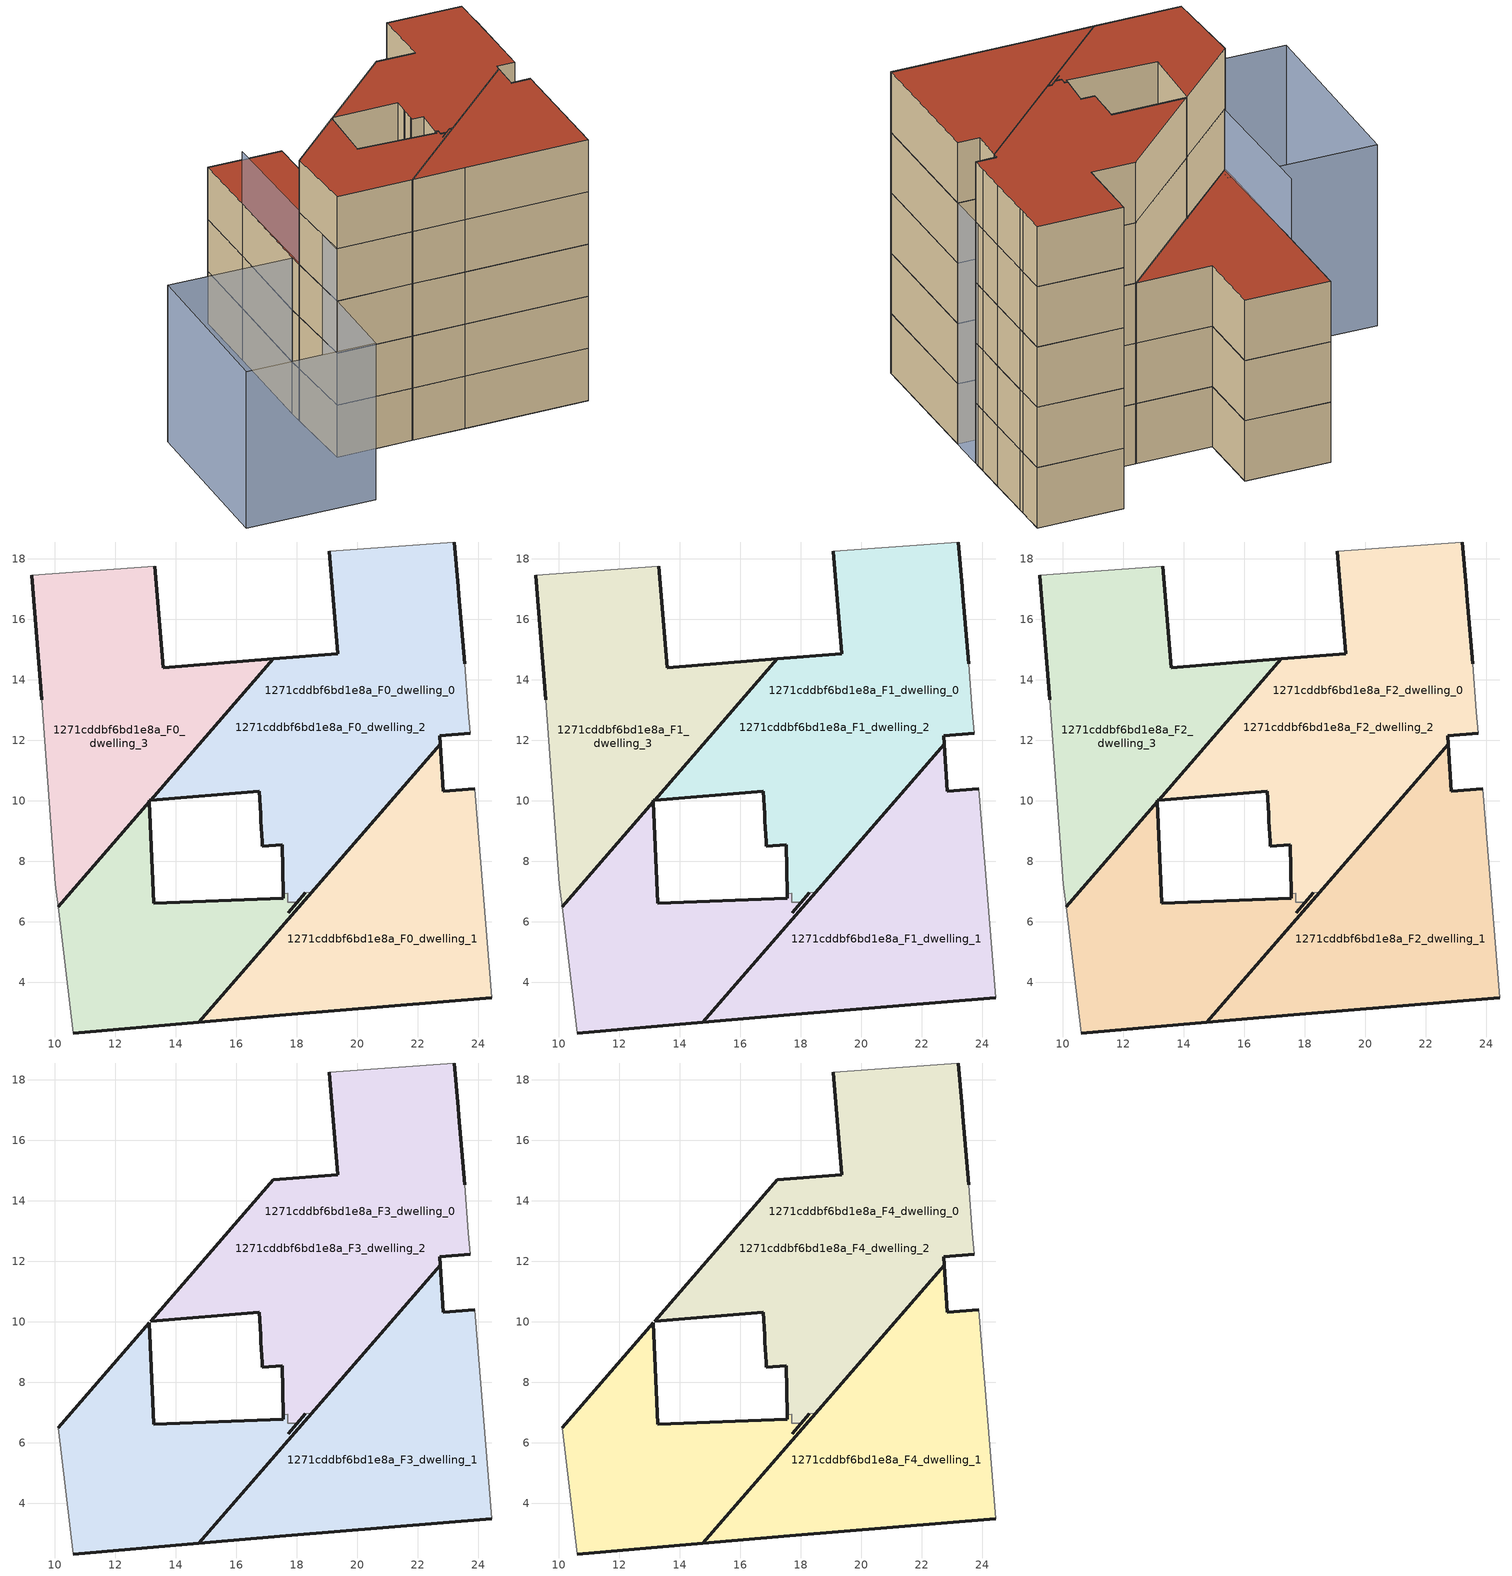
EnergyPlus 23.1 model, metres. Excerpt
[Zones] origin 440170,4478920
1271cddbf6bd1e8a_F0_dwelling_0
 floor ground (EU_floor_Construction): 14.76,2.67 18.49,6.97 18.28,6.96 17.71,6.3 18.01,6.65 17.7,6.64 17.7,6.94 17.55,6.93 17.55,6.78 13.26,6.62 13.12,9.96 10.11,6.49 10.61,2.32 z0; 24.45,3.49 23.89,10.39 22.85,10.31 22.74,11.88 18.49,6.97 14.76,2.67 17.64,2.92 z0; 18.49,6.97 22.74,11.88 22.72,12.16 23.73,12.24 23.68,12.95 23.55,14.53 23.36,16.82 23.33,17.09 23.21,18.56 19.08,18.25 19.35,14.86 17.22,14.69 13.17,10.02 16.76,10.32 16.8,9.55 16.81,9.34 16.85,8.65 16.86,8.5 17.52,8.55 17.55,6.93 17.7,6.94 17.7,6.64 18.01,6.65 17.71,6.3 18.28,6.96 z0
 wall outside (EU_wall_Construction): 24.45,3.49 17.64,2.92 14.76,2.67 22.74,11.88 22.85,10.31 23.89,10.39 z0:3
 wall adiabatic (EU_wall_Construction): 23.89,10.39 24.45,3.49 z0:3
1271cddbf6bd1e8a_F0_dwelling_1
 floor ground (EU_floor_Construction): 24.45,3.49 23.89,10.39 22.85,10.31 22.74,11.88 18.49,6.97 14.76,2.67 17.64,2.92 z0; 14.76,2.67 18.49,6.97 18.28,6.96 17.71,6.3 18.01,6.65 17.7,6.64 17.7,6.94 17.55,6.93 17.55,6.78 13.26,6.62 13.12,9.96 10.11,6.49 10.61,2.32 z0
 wall outside (EU_wall_Construction): 18.49,6.97 14.76,2.67 10.61,2.32 / 17.71,6.3 18.28,6.96 / 10.11,6.49 13.12,9.96 13.26,6.62 17.55,6.78 17.55,6.93 z0:3
 wall adiabatic (EU_wall_Construction): 10.61,2.32 10.11,6.49 z0:3
 wall to 1271cddbf6bd1e8a_F0_dwelling_2 (EU_wall_Construction): 18.28,6.96 18.49,6.97 / 17.55,6.93 17.7,6.94 17.71,6.64 / 17.7,6.64 18.01,6.65 17.71,6.3 z0:3
1271cddbf6bd1e8a_F0_dwelling_2
 floor ground (EU_floor_Construction): 24.45,3.49 23.89,10.39 22.85,10.31 22.74,11.88 18.49,6.97 14.76,2.67 17.64,2.92 z0; 18.49,6.97 22.74,11.88 22.72,12.16 23.73,12.24 23.68,12.95 23.55,14.53 23.36,16.82 23.33,17.09 23.21,18.56 19.08,18.25 19.35,14.86 17.22,14.69 13.17,10.02 16.76,10.32 16.8,9.55 16.81,9.34 16.85,8.65 16.86,8.5 17.52,8.55 17.55,6.93 17.7,6.94 17.7,6.64 18.01,6.65 17.71,6.3 18.28,6.96 z0
 wall outside (EU_wall_Construction): 23.21,18.56 23.33,17.09 23.36,16.82 23.55,14.53 / 23.73,12.24 22.72,12.16 22.74,11.88 18.49,6.97 / 17.55,6.93 17.52,8.55 16.86,8.5 16.85,8.65 16.81,9.34 16.8,9.55 16.76,10.32 13.17,10.02 17.22,14.69 19.35,14.86 19.08,18.25 / 18.28,6.96 17.71,6.3 z0:3
 wall adiabatic (EU_wall_Construction): 19.08,18.25 23.21,18.56 / 23.55,14.53 23.68,12.95 23.73,12.24 z0:3
1271cddbf6bd1e8a_F0_dwelling_3
 floor ground (EU_floor_Construction): 13.17,10.02 17.22,14.69 13.59,14.41 13.31,17.76 9.23,17.46 9.56,13.34 10.02,7.24 10.11,6.49 13.12,9.96 13.12,10.01 z0
 wall outside (EU_wall_Construction): 13.31,17.76 13.59,14.41 17.22,14.69 13.17,10.02 13.12,10.01 13.12,9.96 10.11,6.49 / 9.56,13.34 9.23,17.46 z0:3
 wall adiabatic (EU_wall_Construction): 9.23,17.46 13.31,17.76 / 10.11,6.49 10.02,7.24 9.56,13.34 z0:3
1271cddbf6bd1e8a_F1_dwelling_0
 floor outside (EU_floor_Construction): 14.76,2.67 18.49,6.97 18.28,6.96 17.71,6.3 18.01,6.65 17.7,6.64 17.7,6.94 17.55,6.93 17.55,6.78 13.26,6.62 13.12,9.96 10.11,6.49 10.61,2.32 z3; 18.49,6.97 22.74,11.88 22.72,12.16 23.73,12.24 23.68,12.95 23.55,14.53 23.36,16.82 23.33,17.09 23.21,18.56 19.08,18.25 19.35,14.86 17.22,14.69 13.17,10.02 16.76,10.32 16.8,9.55 16.81,9.34 16.85,8.65 16.86,8.5 17.52,8.55 17.55,6.93 17.7,6.94 17.7,6.64 18.01,6.65 17.71,6.3 18.28,6.96 z3
 floor to 1271cddbf6bd1e8a_F0_dwelling_0 (EU_floor_Construction): 24.45,3.49 23.89,10.39 22.85,10.31 22.74,11.88 18.49,6.97 14.76,2.67 17.64,2.92 z3
 wall outside (EU_wall_Construction): 24.45,3.49 17.64,2.92 14.76,2.67 22.74,11.88 22.85,10.31 23.89,10.39 z3:6
 wall adiabatic (EU_wall_Construction): 23.89,10.39 24.45,3.49 z3:6
1271cddbf6bd1e8a_F1_dwelling_1
 floor outside (EU_floor_Construction): 24.45,3.49 23.89,10.39 22.85,10.31 22.74,11.88 18.49,6.97 14.76,2.67 17.64,2.92 z3
 floor to 1271cddbf6bd1e8a_F0_dwelling_1 (EU_floor_Construction): 14.76,2.67 18.49,6.97 18.28,6.96 17.71,6.3 18.01,6.65 17.7,6.64 17.7,6.94 17.55,6.93 17.55,6.78 13.26,6.62 13.12,9.96 10.11,6.49 10.61,2.32 z3
 wall outside (EU_wall_Construction): 18.49,6.97 14.76,2.67 10.61,2.32 / 17.71,6.3 18.28,6.96 / 10.11,6.49 13.12,9.96 13.26,6.62 17.55,6.78 17.55,6.93 z3:6
 wall adiabatic (EU_wall_Construction): 10.61,2.32 10.11,6.49 z3:6
 wall to 1271cddbf6bd1e8a_F1_dwelling_2 (EU_wall_Construction): 18.28,6.96 18.49,6.97 / 17.55,6.93 17.7,6.94 17.71,6.64 / 17.7,6.64 18.01,6.65 17.71,6.3 z3:6
1271cddbf6bd1e8a_F1_dwelling_2
 floor to 1271cddbf6bd1e8a_F0_dwelling_2 (EU_floor_Construction): 24.45,3.49 23.89,10.39 22.85,10.31 22.74,11.88 18.49,6.97 14.76,2.67 17.64,2.92 z3; 18.49,6.97 22.74,11.88 22.72,12.16 23.73,12.24 23.68,12.95 23.55,14.53 23.36,16.82 23.33,17.09 23.21,18.56 19.08,18.25 19.35,14.86 17.22,14.69 13.17,10.02 16.76,10.32 16.8,9.55 16.81,9.34 16.85,8.65 16.86,8.5 17.52,8.55 17.55,6.93 17.7,6.94 17.7,6.64 18.01,6.65 17.71,6.3 18.28,6.96 z3
 wall outside (EU_wall_Construction): 23.21,18.56 23.33,17.09 23.36,16.82 23.55,14.53 / 23.73,12.24 22.72,12.16 22.74,11.88 18.49,6.97 / 17.55,6.93 17.52,8.55 16.86,8.5 16.85,8.65 16.81,9.34 16.8,9.55 16.76,10.32 13.17,10.02 17.22,14.69 19.35,14.86 19.08,18.25 / 18.28,6.96 17.71,6.3 z3:6
 wall adiabatic (EU_wall_Construction): 19.08,18.25 23.21,18.56 / 23.55,14.53 23.68,12.95 23.73,12.24 z3:6
1271cddbf6bd1e8a_F1_dwelling_3
 floor to 1271cddbf6bd1e8a_F0_dwelling_3 (EU_floor_Construction): 13.17,10.02 17.22,14.69 13.59,14.41 13.31,17.76 9.23,17.46 9.56,13.34 10.02,7.24 10.11,6.49 13.12,9.96 13.12,10.01 z3
 wall outside (EU_wall_Construction): 13.31,17.76 13.59,14.41 17.22,14.69 13.17,10.02 13.12,10.01 13.12,9.96 10.11,6.49 / 9.56,13.34 9.23,17.46 z3:6
 wall adiabatic (EU_wall_Construction): 9.23,17.46 13.31,17.76 / 10.11,6.49 10.02,7.24 9.56,13.34 z3:6
1271cddbf6bd1e8a_F2_dwelling_0
 floor outside (EU_floor_Construction): 14.76,2.67 18.49,6.97 18.28,6.96 17.71,6.3 18.01,6.65 17.7,6.64 17.7,6.94 17.55,6.93 17.55,6.78 13.26,6.62 13.12,9.96 10.11,6.49 10.61,2.32 z6; 18.49,6.97 22.74,11.88 22.72,12.16 23.73,12.24 23.68,12.95 23.55,14.53 23.36,16.82 23.33,17.09 23.21,18.56 19.08,18.25 19.35,14.86 17.22,14.69 13.17,10.02 16.76,10.32 16.8,9.55 16.81,9.34 16.85,8.65 16.86,8.5 17.52,8.55 17.55,6.93 17.7,6.94 17.7,6.64 18.01,6.65 17.71,6.3 18.28,6.96 z6
 floor to 1271cddbf6bd1e8a_F1_dwelling_0 (EU_floor_Construction): 24.45,3.49 23.89,10.39 22.85,10.31 22.74,11.88 18.49,6.97 14.76,2.67 17.64,2.92 z6
 wall outside (EU_wall_Construction): 24.45,3.49 17.64,2.92 14.76,2.67 22.74,11.88 22.85,10.31 23.89,10.39 z6:9
 wall adiabatic (EU_wall_Construction): 23.89,10.39 24.45,3.49 z6:9
1271cddbf6bd1e8a_F2_dwelling_1
 floor outside (EU_floor_Construction): 24.45,3.49 23.89,10.39 22.85,10.31 22.74,11.88 18.49,6.97 14.76,2.67 17.64,2.92 z6
 floor to 1271cddbf6bd1e8a_F1_dwelling_1 (EU_floor_Construction): 14.76,2.67 18.49,6.97 18.28,6.96 17.71,6.3 18.01,6.65 17.7,6.64 17.7,6.94 17.55,6.93 17.55,6.78 13.26,6.62 13.12,9.96 10.11,6.49 10.61,2.32 z6
 wall outside (EU_wall_Construction): 18.49,6.97 14.76,2.67 10.61,2.32 / 17.71,6.3 18.28,6.96 / 10.11,6.49 13.12,9.96 13.26,6.62 17.55,6.78 17.55,6.93 z6:9
 wall adiabatic (EU_wall_Construction): 10.61,2.32 10.11,6.49 z6:9
 wall to 1271cddbf6bd1e8a_F2_dwelling_2 (EU_wall_Construction): 18.28,6.96 18.49,6.97 / 17.55,6.93 17.7,6.94 17.71,6.64 / 17.7,6.64 18.01,6.65 17.71,6.3 z6:9
1271cddbf6bd1e8a_F2_dwelling_2
 floor to 1271cddbf6bd1e8a_F1_dwelling_2 (EU_floor_Construction): 24.45,3.49 23.89,10.39 22.85,10.31 22.74,11.88 18.49,6.97 14.76,2.67 17.64,2.92 z6; 18.49,6.97 22.74,11.88 22.72,12.16 23.73,12.24 23.68,12.95 23.55,14.53 23.36,16.82 23.33,17.09 23.21,18.56 19.08,18.25 19.35,14.86 17.22,14.69 13.17,10.02 16.76,10.32 16.8,9.55 16.81,9.34 16.85,8.65 16.86,8.5 17.52,8.55 17.55,6.93 17.7,6.94 17.7,6.64 18.01,6.65 17.71,6.3 18.28,6.96 z6
 wall outside (EU_wall_Construction): 23.21,18.56 23.33,17.09 23.36,16.82 23.55,14.53 / 23.73,12.24 22.72,12.16 22.74,11.88 18.49,6.97 / 17.55,6.93 17.52,8.55 16.86,8.5 16.85,8.65 16.81,9.34 16.8,9.55 16.76,10.32 13.17,10.02 17.22,14.69 19.35,14.86 19.08,18.25 / 18.28,6.96 17.71,6.3 z6:9
 wall adiabatic (EU_wall_Construction): 19.08,18.25 23.21,18.56 / 23.55,14.53 23.68,12.95 23.73,12.24 z6:9
1271cddbf6bd1e8a_F2_dwelling_3
 floor to 1271cddbf6bd1e8a_F1_dwelling_3 (EU_floor_Construction): 13.17,10.02 17.22,14.69 13.59,14.41 13.31,17.76 9.23,17.46 9.56,13.34 10.02,7.24 10.11,6.49 13.12,9.96 13.12,10.01 z6
 wall outside (EU_wall_Construction): 13.31,17.76 13.59,14.41 17.22,14.69 13.17,10.02 13.12,10.01 13.12,9.96 10.11,6.49 / 9.56,13.34 9.23,17.46 z6:9
 wall adiabatic (EU_wall_Construction): 9.23,17.46 13.31,17.76 / 10.11,6.49 10.02,7.24 9.56,13.34 z6:9
 roof outside (EU_roof_Construction): 17.22,14.69 13.17,10.02 13.12,10.01 13.12,9.96 10.11,6.49 10.02,7.24 9.56,13.34 9.23,17.46 13.31,17.76 13.59,14.41 z9
1271cddbf6bd1e8a_F3_dwelling_0
 floor outside (EU_floor_Construction): 14.76,2.67 18.49,6.97 18.28,6.96 17.71,6.3 18.01,6.65 17.7,6.64 17.7,6.94 17.55,6.93 17.55,6.78 13.26,6.62 13.12,9.96 10.11,6.49 10.61,2.32 z9; 18.49,6.97 22.74,11.88 22.72,12.16 23.73,12.24 23.68,12.95 23.55,14.53 23.36,16.82 23.33,17.09 23.21,18.56 19.08,18.25 19.35,14.86 17.22,14.69 13.17,10.02 16.76,10.32 16.8,9.55 16.81,9.34 16.85,8.65 16.86,8.5 17.52,8.55 17.55,6.93 17.7,6.94 17.7,6.64 18.01,6.65 17.71,6.3 18.28,6.96 z9
 floor to 1271cddbf6bd1e8a_F2_dwelling_0 (EU_floor_Construction): 24.45,3.49 23.89,10.39 22.85,10.31 22.74,11.88 18.49,6.97 14.76,2.67 17.64,2.92 z9
 wall outside (EU_wall_Construction): 24.45,3.49 17.64,2.92 14.76,2.67 22.74,11.88 22.85,10.31 23.89,10.39 z9:12
 wall adiabatic (EU_wall_Construction): 23.89,10.39 24.45,3.49 z9:12
1271cddbf6bd1e8a_F3_dwelling_1
 floor outside (EU_floor_Construction): 24.45,3.49 23.89,10.39 22.85,10.31 22.74,11.88 18.49,6.97 14.76,2.67 17.64,2.92 z9
 floor to 1271cddbf6bd1e8a_F2_dwelling_1 (EU_floor_Construction): 14.76,2.67 18.49,6.97 18.28,6.96 17.71,6.3 18.01,6.65 17.7,6.64 17.7,6.94 17.55,6.93 17.55,6.78 13.26,6.62 13.12,9.96 10.11,6.49 10.61,2.32 z9
 wall outside (EU_wall_Construction): 18.49,6.97 14.76,2.67 10.61,2.32 / 10.11,6.49 13.12,9.96 13.26,6.62 17.55,6.78 17.55,6.93 / 17.71,6.3 18.28,6.96 z9:12
 wall adiabatic (EU_wall_Construction): 10.61,2.32 10.11,6.49 z9:12
 wall to 1271cddbf6bd1e8a_F3_dwelling_2 (EU_wall_Construction): 18.28,6.96 18.49,6.97 / 17.55,6.93 17.7,6.94 17.71,6.64 / 17.7,6.64 18.01,6.65 17.71,6.3 z9:12
1271cddbf6bd1e8a_F3_dwelling_2
 floor to 1271cddbf6bd1e8a_F2_dwelling_2 (EU_floor_Construction): 24.45,3.49 23.89,10.39 22.85,10.31 22.74,11.88 18.49,6.97 14.76,2.67 17.64,2.92 z9; 18.49,6.97 22.74,11.88 22.72,12.16 23.73,12.24 23.68,12.95 23.55,14.53 23.36,16.82 23.33,17.09 23.21,18.56 19.08,18.25 19.35,14.86 17.22,14.69 13.17,10.02 16.76,10.32 16.8,9.55 16.81,9.34 16.85,8.65 16.86,8.5 17.52,8.55 17.55,6.93 17.7,6.94 17.7,6.64 18.01,6.65 17.71,6.3 18.28,6.96 z9
 wall outside (EU_wall_Construction): 23.21,18.56 23.33,17.09 23.36,16.82 23.55,14.53 / 23.73,12.24 22.72,12.16 22.74,11.88 18.49,6.97 / 17.55,6.93 17.52,8.55 16.86,8.5 16.85,8.65 16.81,9.34 16.8,9.55 16.76,10.32 13.17,10.02 17.22,14.69 19.35,14.86 19.08,18.25 / 18.28,6.96 17.71,6.3 z9:12
 wall adiabatic (EU_wall_Construction): 19.08,18.25 23.21,18.56 / 23.55,14.53 23.68,12.95 23.73,12.24 z9:12
1271cddbf6bd1e8a_F4_dwelling_0
 floor outside (EU_floor_Construction): 14.76,2.67 18.49,6.97 18.28,6.96 17.71,6.3 18.01,6.65 17.7,6.64 17.7,6.94 17.55,6.93 17.55,6.78 13.26,6.62 13.12,9.96 10.11,6.49 10.61,2.32 z12; 18.49,6.97 22.74,11.88 22.72,12.16 23.73,12.24 23.68,12.95 23.55,14.53 23.36,16.82 23.33,17.09 23.21,18.56 19.08,18.25 19.35,14.86 17.22,14.69 13.17,10.02 16.76,10.32 16.8,9.55 16.81,9.34 16.85,8.65 16.86,8.5 17.52,8.55 17.55,6.93 17.7,6.94 17.7,6.64 18.01,6.65 17.71,6.3 18.28,6.96 z12
 floor to 1271cddbf6bd1e8a_F3_dwelling_0 (EU_floor_Construction): 24.45,3.49 23.89,10.39 22.85,10.31 22.74,11.88 18.49,6.97 14.76,2.67 17.64,2.92 z12
 wall outside (EU_wall_Construction): 24.45,3.49 17.64,2.92 14.76,2.67 22.74,11.88 22.85,10.31 23.89,10.39 z12:15
 wall adiabatic (EU_wall_Construction): 23.89,10.39 24.45,3.49 z12:15
 roof outside (EU_roof_Construction): 18.49,6.97 14.76,2.67 10.61,2.32 10.11,6.49 13.12,9.96 13.26,6.62 17.55,6.78 17.55,6.93 17.7,6.94 17.7,6.64 18.01,6.65 17.71,6.3 18.28,6.96 z15; 23.89,10.39 24.45,3.49 17.64,2.92 14.76,2.67 18.49,6.97 22.74,11.88 22.85,10.31 z15; 23.21,18.56 23.33,17.09 23.36,16.82 23.55,14.53 23.68,12.95 23.73,12.24 22.72,12.16 22.74,11.88 18.49,6.97 18.28,6.96 17.71,6.3 18.01,6.65 17.7,6.64 17.7,6.94 17.55,6.93 17.52,8.55 16.86,8.5 16.85,8.65 16.81,9.34 16.8,9.55 16.76,10.32 13.17,10.02 17.22,14.69 19.35,14.86 19.08,18.25 z15
1271cddbf6bd1e8a_F4_dwelling_1
 floor outside (EU_floor_Construction): 24.45,3.49 23.89,10.39 22.85,10.31 22.74,11.88 18.49,6.97 14.76,2.67 17.64,2.92 z12
 floor to 1271cddbf6bd1e8a_F3_dwelling_1 (EU_floor_Construction): 14.76,2.67 18.49,6.97 18.28,6.96 17.71,6.3 18.01,6.65 17.7,6.64 17.7,6.94 17.55,6.93 17.55,6.78 13.26,6.62 13.12,9.96 10.11,6.49 10.61,2.32 z12
 wall outside (EU_wall_Construction): 18.49,6.97 14.76,2.67 10.61,2.32 / 10.11,6.49 13.12,9.96 13.26,6.62 17.55,6.78 17.55,6.93 / 17.71,6.3 18.28,6.96 z12:15
 wall adiabatic (EU_wall_Construction): 10.61,2.32 10.11,6.49 z12:15
 wall to 1271cddbf6bd1e8a_F4_dwelling_2 (EU_wall_Construction): 18.28,6.96 18.49,6.97 / 17.55,6.93 17.7,6.94 17.71,6.64 / 17.7,6.64 18.01,6.65 17.71,6.3 z12:15
 roof outside (EU_roof_Construction): 18.49,6.97 14.76,2.67 10.61,2.32 10.11,6.49 13.12,9.96 13.26,6.62 17.55,6.78 17.55,6.93 17.7,6.94 17.7,6.64 18.01,6.65 17.71,6.3 18.28,6.96 z15; 23.89,10.39 24.45,3.49 17.64,2.92 14.76,2.67 18.49,6.97 22.74,11.88 22.85,10.31 z15
1271cddbf6bd1e8a_F4_dwelling_2
 floor to 1271cddbf6bd1e8a_F3_dwelling_2 (EU_floor_Construction): 24.45,3.49 23.89,10.39 22.85,10.31 22.74,11.88 18.49,6.97 14.76,2.67 17.64,2.92 z12; 18.49,6.97 22.74,11.88 22.72,12.16 23.73,12.24 23.68,12.95 23.55,14.53 23.36,16.82 23.33,17.09 23.21,18.56 19.08,18.25 19.35,14.86 17.22,14.69 13.17,10.02 16.76,10.32 16.8,9.55 16.81,9.34 16.85,8.65 16.86,8.5 17.52,8.55 17.55,6.93 17.7,6.94 17.7,6.64 18.01,6.65 17.71,6.3 18.28,6.96 z12
 wall outside (EU_wall_Construction): 23.21,18.56 23.33,17.09 23.36,16.82 23.55,14.53 / 23.73,12.24 22.72,12.16 22.74,11.88 18.49,6.97 / 17.55,6.93 17.52,8.55 16.86,8.5 16.85,8.65 16.81,9.34 16.8,9.55 16.76,10.32 13.17,10.02 17.22,14.69 19.35,14.86 19.08,18.25 / 18.28,6.96 17.71,6.3 z12:15
 wall adiabatic (EU_wall_Construction): 19.08,18.25 23.21,18.56 / 23.55,14.53 23.68,12.95 23.73,12.24 z12:15
 roof outside (EU_roof_Construction): 23.21,18.56 23.33,17.09 23.36,16.82 23.55,14.53 23.68,12.95 23.73,12.24 22.72,12.16 22.74,11.88 18.49,6.97 18.28,6.96 17.71,6.3 18.01,6.65 17.7,6.64 17.7,6.94 17.55,6.93 17.52,8.55 16.86,8.5 16.85,8.65 16.81,9.34 16.8,9.55 16.76,10.32 13.17,10.02 17.22,14.69 19.35,14.86 19.08,18.25 z15; 23.89,10.39 24.45,3.49 17.64,2.92 14.76,2.67 18.49,6.97 22.74,11.88 22.85,10.31 z15
shading: 10.27,7.26 10.93,-2.42 / 10.93,-2.42 3.85,-2.91 / 3.85,-2.91 3.18,6.77 / 3.18,6.77 10.27,7.26 z0:9; 9.56,13.34 10.57,2.25 / 24.45,3.48 23.55,14.53 z0:12
[Building]
EU S2 Campaign: North Axis=0; Terrain=City; Solar Distribution=FullExterior
[Site:Location]
Madrid: Latitude=40.5; Longitude=-3.5; Time Zone=1; Elevation=609
[SizingPeriod:WeatherFileDays]
AnnualSizingPeriod: Begin Month=1; Begin Day of Month=1; End Month=12; End Day of Month=31; Day of Week for Start Day=Monday; Use Weather File Daylight Saving Period=No; Use Weather File Rain and Snow Indicators=No
[MATERIAL]
EU_InternalMass_Material: Roughness=MediumRough; Thickness=0.1; Conductivity=1; Density=1800; Specific Heat=900; Thermal Absorptance=0.9; Solar Absorptance=0.7; Visible Absorptance=0.7
[MATERIAL:NOMASS] Roughness=MediumRough; Thermal Absorptance=0.9; Solar Absorptance=0.7; Visible Absorptance=0.7
Name | Thermal Resistance
EU_wall_NoMass | 0.609216
EU_roof_NoMass | 0.513268
EU_floor_NoMass | 0.568163
[CONSTRUCTION]
EU_wall_Construction: EU_wall_NoMass
EU_roof_Construction: EU_roof_NoMass
EU_floor_Construction: EU_floor_NoMass
EU_InternalMass_Construction: EU_InternalMass_Material
[ZONE] Type=1; Multiplier=1; Ceiling Height=autocalculate; Floor Area=autocalculate; Part of Total Floor Area=Yes
Name | Volume
1271cddbf6bd1e8a_F0_dwelling_0; 1271cddbf6bd1e8a_F1_dwelling_0; 1271cddbf6bd1e8a_F2_dwelling_0; 1271cddbf6bd1e8a_F3_dwelling_0; 1271cddbf6bd1e8a_F4_dwelling_0 | 401.514
1271cddbf6bd1e8a_F0_dwelling_1; 1271cddbf6bd1e8a_F1_dwelling_1; 1271cddbf6bd1e8a_F2_dwelling_1; 1271cddbf6bd1e8a_F3_dwelling_1; 1271cddbf6bd1e8a_F4_dwelling_1 | 223.764
1271cddbf6bd1e8a_F0_dwelling_2; 1271cddbf6bd1e8a_F1_dwelling_2; 1271cddbf6bd1e8a_F2_dwelling_2; 1271cddbf6bd1e8a_F3_dwelling_2; 1271cddbf6bd1e8a_F4_dwelling_2 | 309.932
1271cddbf6bd1e8a_F0_dwelling_3; 1271cddbf6bd1e8a_F1_dwelling_3; 1271cddbf6bd1e8a_F2_dwelling_3 | 130.392
[INTERNALMASS] Construction=EU_InternalMass_Construction
Name | Zone or ZoneList | Surface Area
1271cddbf6bd1e8a_F0_dwelling_0_EU_InternalMass | 1271cddbf6bd1e8a_F0_dwelling_0 | 44.0605
1271cddbf6bd1e8a_F0_dwelling_1_EU_InternalMass | 1271cddbf6bd1e8a_F0_dwelling_1 | 30.5273
1271cddbf6bd1e8a_F0_dwelling_2_EU_InternalMass | 1271cddbf6bd1e8a_F0_dwelling_2 | 59.2509
1271cddbf6bd1e8a_F0_dwelling_3_EU_InternalMass | 1271cddbf6bd1e8a_F0_dwelling_3 | 43.4639
1271cddbf6bd1e8a_F1_dwelling_0_EU_InternalMass | 1271cddbf6bd1e8a_F1_dwelling_0 | 44.0605
1271cddbf6bd1e8a_F1_dwelling_1_EU_InternalMass | 1271cddbf6bd1e8a_F1_dwelling_1 | 30.5273
1271cddbf6bd1e8a_F1_dwelling_2_EU_InternalMass | 1271cddbf6bd1e8a_F1_dwelling_2 | 59.2509
1271cddbf6bd1e8a_F1_dwelling_3_EU_InternalMass | 1271cddbf6bd1e8a_F1_dwelling_3 | 43.4639
1271cddbf6bd1e8a_F2_dwelling_0_EU_InternalMass | 1271cddbf6bd1e8a_F2_dwelling_0 | 44.0605
1271cddbf6bd1e8a_F2_dwelling_1_EU_InternalMass | 1271cddbf6bd1e8a_F2_dwelling_1 | 30.5273
1271cddbf6bd1e8a_F2_dwelling_2_EU_InternalMass | 1271cddbf6bd1e8a_F2_dwelling_2 | 59.2509
1271cddbf6bd1e8a_F2_dwelling_3_EU_InternalMass | 1271cddbf6bd1e8a_F2_dwelling_3 | 43.4639
1271cddbf6bd1e8a_F3_dwelling_0_EU_InternalMass | 1271cddbf6bd1e8a_F3_dwelling_0 | 73.0497
1271cddbf6bd1e8a_F3_dwelling_1_EU_InternalMass | 1271cddbf6bd1e8a_F3_dwelling_1 | 29.597
1271cddbf6bd1e8a_F3_dwelling_2_EU_InternalMass | 1271cddbf6bd1e8a_F3_dwelling_2 | 74.6526
1271cddbf6bd1e8a_F4_dwelling_0_EU_InternalMass | 1271cddbf6bd1e8a_F4_dwelling_0 | 73.0497
1271cddbf6bd1e8a_F4_dwelling_1_EU_InternalMass | 1271cddbf6bd1e8a_F4_dwelling_1 | 29.597
1271cddbf6bd1e8a_F4_dwelling_2_EU_InternalMass | 1271cddbf6bd1e8a_F4_dwelling_2 | 74.6526
[OTHEREQUIPMENT] Fuel Type=Electricity; Design Level Calculation Method=Watts/Area; Power per Zone Floor Area=1; Fraction Latent=0; Fraction Radiant=0; Fraction Lost=0; Carbon Dioxide Generation Rate=0; EndUse Subcategory=EU_Step8_InternalGains
Name | Zone or ZoneList or Space or SpaceList | Schedule
EU_Step8_InternalGain_1271cddbf6bd1e8a_F0_dwelling_0_f000 | 1271cddbf6bd1e8a_F0_dwelling_0 | EU_Step8_GainSchedule_1271cddbf6bd1e8a_F0_dwelling_0_f000
EU_Step8_InternalGain_1271cddbf6bd1e8a_F0_dwelling_1_f000 | 1271cddbf6bd1e8a_F0_dwelling_1 | EU_Step8_GainSchedule_1271cddbf6bd1e8a_F0_dwelling_1_f000
EU_Step8_InternalGain_1271cddbf6bd1e8a_F0_dwelling_2_f000 | 1271cddbf6bd1e8a_F0_dwelling_2 | EU_Step8_GainSchedule_1271cddbf6bd1e8a_F0_dwelling_2_f000
EU_Step8_InternalGain_1271cddbf6bd1e8a_F0_dwelling_3_f000 | 1271cddbf6bd1e8a_F0_dwelling_3 | EU_Step8_GainSchedule_1271cddbf6bd1e8a_F0_dwelling_3_f000
EU_Step8_InternalGain_1271cddbf6bd1e8a_F1_dwelling_0_f000 | 1271cddbf6bd1e8a_F1_dwelling_0 | EU_Step8_GainSchedule_1271cddbf6bd1e8a_F1_dwelling_0_f000
EU_Step8_InternalGain_1271cddbf6bd1e8a_F1_dwelling_1_f000 | 1271cddbf6bd1e8a_F1_dwelling_1 | EU_Step8_GainSchedule_1271cddbf6bd1e8a_F1_dwelling_1_f000
EU_Step8_InternalGain_1271cddbf6bd1e8a_F1_dwelling_2_f000 | 1271cddbf6bd1e8a_F1_dwelling_2 | EU_Step8_GainSchedule_1271cddbf6bd1e8a_F1_dwelling_2_f000
EU_Step8_InternalGain_1271cddbf6bd1e8a_F1_dwelling_3_f000 | 1271cddbf6bd1e8a_F1_dwelling_3 | EU_Step8_GainSchedule_1271cddbf6bd1e8a_F1_dwelling_3_f000
EU_Step8_InternalGain_1271cddbf6bd1e8a_F2_dwelling_0_f000 | 1271cddbf6bd1e8a_F2_dwelling_0 | EU_Step8_GainSchedule_1271cddbf6bd1e8a_F2_dwelling_0_f000
EU_Step8_InternalGain_1271cddbf6bd1e8a_F2_dwelling_1_f000 | 1271cddbf6bd1e8a_F2_dwelling_1 | EU_Step8_GainSchedule_1271cddbf6bd1e8a_F2_dwelling_1_f000
EU_Step8_InternalGain_1271cddbf6bd1e8a_F2_dwelling_2_f000 | 1271cddbf6bd1e8a_F2_dwelling_2 | EU_Step8_GainSchedule_1271cddbf6bd1e8a_F2_dwelling_2_f000
EU_Step8_InternalGain_1271cddbf6bd1e8a_F2_dwelling_3_f000 | 1271cddbf6bd1e8a_F2_dwelling_3 | EU_Step8_GainSchedule_1271cddbf6bd1e8a_F2_dwelling_3_f000
EU_Step8_InternalGain_1271cddbf6bd1e8a_F3_dwelling_0_f000 | 1271cddbf6bd1e8a_F3_dwelling_0 | EU_Step8_GainSchedule_1271cddbf6bd1e8a_F3_dwelling_0_f000
EU_Step8_InternalGain_1271cddbf6bd1e8a_F3_dwelling_1_f000 | 1271cddbf6bd1e8a_F3_dwelling_1 | EU_Step8_GainSchedule_1271cddbf6bd1e8a_F3_dwelling_1_f000
EU_Step8_InternalGain_1271cddbf6bd1e8a_F3_dwelling_2_f000 | 1271cddbf6bd1e8a_F3_dwelling_2 | EU_Step8_GainSchedule_1271cddbf6bd1e8a_F3_dwelling_2_f000
EU_Step8_InternalGain_1271cddbf6bd1e8a_F4_dwelling_0_f000 | 1271cddbf6bd1e8a_F4_dwelling_0 | EU_Step8_GainSchedule_1271cddbf6bd1e8a_F4_dwelling_0_f000
EU_Step8_InternalGain_1271cddbf6bd1e8a_F4_dwelling_1_f000 | 1271cddbf6bd1e8a_F4_dwelling_1 | EU_Step8_GainSchedule_1271cddbf6bd1e8a_F4_dwelling_1_f000
EU_Step8_InternalGain_1271cddbf6bd1e8a_F4_dwelling_2_f000 | 1271cddbf6bd1e8a_F4_dwelling_2 | EU_Step8_GainSchedule_1271cddbf6bd1e8a_F4_dwelling_2_f000
[ZONEVENTILATION:DESIGNFLOWRATE] Schedule=EU_AlwaysOn; Design Flow Rate Calculation Method=AirChanges/Hour; Air Changes per Hour=0.752966; Ventilation Type=Natural; Fan Pressure Rise=0; Fan Total Efficiency=1; Constant Term Coefficient=1; Temperature Term Coefficient=0; Velocity Term Coefficient=0; Velocity Squared Term Coefficient=0; Minimum Indoor Temperature=-100; Maximum Indoor Temperature=100; Delta Temperature=-100; Minimum Outdoor Temperature=-100; Maximum Outdoor Temperature=100; Maximum Wind Speed=40
Name | Zone or ZoneList or Space or SpaceList
EU_ConstantAir_1271cddbf6bd1e8a_F0_dwelling_0 | 1271cddbf6bd1e8a_F0_dwelling_0
EU_ConstantAir_1271cddbf6bd1e8a_F0_dwelling_1 | 1271cddbf6bd1e8a_F0_dwelling_1
EU_ConstantAir_1271cddbf6bd1e8a_F0_dwelling_2 | 1271cddbf6bd1e8a_F0_dwelling_2
EU_ConstantAir_1271cddbf6bd1e8a_F0_dwelling_3 | 1271cddbf6bd1e8a_F0_dwelling_3
EU_ConstantAir_1271cddbf6bd1e8a_F1_dwelling_0 | 1271cddbf6bd1e8a_F1_dwelling_0
EU_ConstantAir_1271cddbf6bd1e8a_F1_dwelling_1 | 1271cddbf6bd1e8a_F1_dwelling_1
EU_ConstantAir_1271cddbf6bd1e8a_F1_dwelling_2 | 1271cddbf6bd1e8a_F1_dwelling_2
EU_ConstantAir_1271cddbf6bd1e8a_F1_dwelling_3 | 1271cddbf6bd1e8a_F1_dwelling_3
EU_ConstantAir_1271cddbf6bd1e8a_F2_dwelling_0 | 1271cddbf6bd1e8a_F2_dwelling_0
EU_ConstantAir_1271cddbf6bd1e8a_F2_dwelling_1 | 1271cddbf6bd1e8a_F2_dwelling_1
EU_ConstantAir_1271cddbf6bd1e8a_F2_dwelling_2 | 1271cddbf6bd1e8a_F2_dwelling_2
EU_ConstantAir_1271cddbf6bd1e8a_F2_dwelling_3 | 1271cddbf6bd1e8a_F2_dwelling_3
EU_ConstantAir_1271cddbf6bd1e8a_F3_dwelling_0 | 1271cddbf6bd1e8a_F3_dwelling_0
EU_ConstantAir_1271cddbf6bd1e8a_F3_dwelling_1 | 1271cddbf6bd1e8a_F3_dwelling_1
EU_ConstantAir_1271cddbf6bd1e8a_F3_dwelling_2 | 1271cddbf6bd1e8a_F3_dwelling_2
EU_ConstantAir_1271cddbf6bd1e8a_F4_dwelling_0 | 1271cddbf6bd1e8a_F4_dwelling_0
EU_ConstantAir_1271cddbf6bd1e8a_F4_dwelling_1 | 1271cddbf6bd1e8a_F4_dwelling_1
EU_ConstantAir_1271cddbf6bd1e8a_F4_dwelling_2 | 1271cddbf6bd1e8a_F4_dwelling_2
[HVACTEMPLATE:THERMOSTAT] Constant Heating Setpoint=20; Constant Cooling Setpoint=50
EU_HeatOnly_1271cddbf6bd1e8a_F0_dwelling_0; EU_HeatOnly_1271cddbf6bd1e8a_F0_dwelling_1; EU_HeatOnly_1271cddbf6bd1e8a_F0_dwelling_2; EU_HeatOnly_1271cddbf6bd1e8a_F0_dwelling_3; EU_HeatOnly_1271cddbf6bd1e8a_F1_dwelling_0; EU_HeatOnly_1271cddbf6bd1e8a_F1_dwelling_1; EU_HeatOnly_1271cddbf6bd1e8a_F1_dwelling_2; EU_HeatOnly_1271cddbf6bd1e8a_F1_dwelling_3; EU_HeatOnly_1271cddbf6bd1e8a_F2_dwelling_0; EU_HeatOnly_1271cddbf6bd1e8a_F2_dwelling_1; EU_HeatOnly_1271cddbf6bd1e8a_F2_dwelling_2; EU_HeatOnly_1271cddbf6bd1e8a_F2_dwelling_3; EU_HeatOnly_1271cddbf6bd1e8a_F3_dwelling_0; EU_HeatOnly_1271cddbf6bd1e8a_F3_dwelling_1; EU_HeatOnly_1271cddbf6bd1e8a_F3_dwelling_2; EU_HeatOnly_1271cddbf6bd1e8a_F4_dwelling_0; EU_HeatOnly_1271cddbf6bd1e8a_F4_dwelling_1; EU_HeatOnly_1271cddbf6bd1e8a_F4_dwelling_2
[HVACTEMPLATE:ZONE:IDEALLOADSAIRSYSTEM] System Availability Schedule=EU_AlwaysOn; Maximum Heating Supply Air Temperature=50; Minimum Cooling Supply Air Temperature=13; Maximum Heating Supply Air Humidity Ratio=0.0156; Minimum Cooling Supply Air Humidity Ratio=0.0077; Heating Limit=NoLimit; Cooling Limit=NoLimit; Heating Availability Schedule=EU_AlwaysOn; Cooling Availability Schedule=EU_CoolingOff; Dehumidification Control Type=ConstantSensibleHeatRatio; Cooling Sensible Heat Ratio=0.7; Dehumidification Setpoint=60; Humidification Control Type=None; Humidification Setpoint=30; Outdoor Air Method=None; Outdoor Air Flow Rate per Person=0.00944; Outdoor Air Flow Rate per Zone Floor Area=0; Outdoor Air Flow Rate per Zone=0; Demand Controlled Ventilation Type=None; Outdoor Air Economizer Type=NoEconomizer; Heat Recovery Type=None; Sensible Heat Recovery Effectiveness=0.7; Latent Heat Recovery Effectiveness=0.65
Name | Template Thermostat
1271cddbf6bd1e8a_F0_dwelling_0 | EU_HeatOnly_1271cddbf6bd1e8a_F0_dwelling_0
1271cddbf6bd1e8a_F0_dwelling_1 | EU_HeatOnly_1271cddbf6bd1e8a_F0_dwelling_1
1271cddbf6bd1e8a_F0_dwelling_2 | EU_HeatOnly_1271cddbf6bd1e8a_F0_dwelling_2
1271cddbf6bd1e8a_F0_dwelling_3 | EU_HeatOnly_1271cddbf6bd1e8a_F0_dwelling_3
1271cddbf6bd1e8a_F1_dwelling_0 | EU_HeatOnly_1271cddbf6bd1e8a_F1_dwelling_0
1271cddbf6bd1e8a_F1_dwelling_1 | EU_HeatOnly_1271cddbf6bd1e8a_F1_dwelling_1
1271cddbf6bd1e8a_F1_dwelling_2 | EU_HeatOnly_1271cddbf6bd1e8a_F1_dwelling_2
1271cddbf6bd1e8a_F1_dwelling_3 | EU_HeatOnly_1271cddbf6bd1e8a_F1_dwelling_3
1271cddbf6bd1e8a_F2_dwelling_0 | EU_HeatOnly_1271cddbf6bd1e8a_F2_dwelling_0
1271cddbf6bd1e8a_F2_dwelling_1 | EU_HeatOnly_1271cddbf6bd1e8a_F2_dwelling_1
1271cddbf6bd1e8a_F2_dwelling_2 | EU_HeatOnly_1271cddbf6bd1e8a_F2_dwelling_2
1271cddbf6bd1e8a_F2_dwelling_3 | EU_HeatOnly_1271cddbf6bd1e8a_F2_dwelling_3
1271cddbf6bd1e8a_F3_dwelling_0 | EU_HeatOnly_1271cddbf6bd1e8a_F3_dwelling_0
1271cddbf6bd1e8a_F3_dwelling_1 | EU_HeatOnly_1271cddbf6bd1e8a_F3_dwelling_1
1271cddbf6bd1e8a_F3_dwelling_2 | EU_HeatOnly_1271cddbf6bd1e8a_F3_dwelling_2
1271cddbf6bd1e8a_F4_dwelling_0 | EU_HeatOnly_1271cddbf6bd1e8a_F4_dwelling_0
1271cddbf6bd1e8a_F4_dwelling_1 | EU_HeatOnly_1271cddbf6bd1e8a_F4_dwelling_1
1271cddbf6bd1e8a_F4_dwelling_2 | EU_HeatOnly_1271cddbf6bd1e8a_F4_dwelling_2
[SIZING:ZONE] Zone Cooling Design Supply Air Temperature Input Method=SupplyAirTemperature; Zone Cooling Design Supply Air Temperature=13; Zone Heating Design Supply Air Temperature Input Method=SupplyAirTemperature; Zone Heating Design Supply Air Temperature=50; Zone Cooling Design Supply Air Humidity Ratio=0.008; Zone Heating Design Supply Air Humidity Ratio=0.008; Cooling Design Air Flow Method=DesignDay; Cooling Design Air Flow Rate=0; Cooling Minimum Air Flow per Zone Floor Area=0.000762; Cooling Minimum Air Flow=0; Cooling Minimum Air Flow Fraction=0.2; Heating Design Air Flow Method=DesignDay; Heating Design Air Flow Rate=0; Heating Maximum Air Flow per Zone Floor Area=0.002032; Heating Maximum Air Flow=0.141576; Heating Maximum Air Flow Fraction=0.3; Account for Dedicated Outdoor Air System=No; Dedicated Outdoor Air System Control Strategy=NeutralSupplyAir; Dedicated Outdoor Air Low Setpoint Temperature for Design=autosize; Dedicated Outdoor Air High Setpoint Temperature for Design=autosize; Zone Load Sizing Method=Sensible Load Only No Latent Load; Zone Latent Cooling Design Supply Air Humidity Ratio Input Method=HumidityRatioDifference; Zone Cooling Design Supply Air Humidity Ratio Difference=0.005; Zone Latent Heating Design Supply Air Humidity Ratio Input Method=HumidityRatioDifference; Zone Humidification Design Supply Air Humidity Ratio Difference=0.005
1271cddbf6bd1e8a_F0_dwelling_0; 1271cddbf6bd1e8a_F0_dwelling_1; 1271cddbf6bd1e8a_F0_dwelling_2; 1271cddbf6bd1e8a_F0_dwelling_3; 1271cddbf6bd1e8a_F1_dwelling_0; 1271cddbf6bd1e8a_F1_dwelling_1; 1271cddbf6bd1e8a_F1_dwelling_2; 1271cddbf6bd1e8a_F1_dwelling_3; 1271cddbf6bd1e8a_F2_dwelling_0; 1271cddbf6bd1e8a_F2_dwelling_1; 1271cddbf6bd1e8a_F2_dwelling_2; 1271cddbf6bd1e8a_F2_dwelling_3; 1271cddbf6bd1e8a_F3_dwelling_0; 1271cddbf6bd1e8a_F3_dwelling_1; 1271cddbf6bd1e8a_F3_dwelling_2; 1271cddbf6bd1e8a_F4_dwelling_0; 1271cddbf6bd1e8a_F4_dwelling_1; 1271cddbf6bd1e8a_F4_dwelling_2
[SCHEDULE:CONSTANT]
Name | Hourly Value
EU_AlwaysOn | 1
EU_CoolingOff | 0
[SCHEDULE:FILE] Column Number=1; Rows to Skip at Top=0; Number of Hours of Data=8760; Column Separator=Comma; Interpolate to Timestep=No; Minutes per Item=60; Adjust Schedule for Daylight Savings=Yes
Name | File
EU_Step8_GainSchedule_1271cddbf6bd1e8a_F0_dwelling_0_f000 | ../../schedules/1271cddbf6bd1e8a/1271cddbf6bd1e8a_F0_dwelling_0_f000_gain.csv
EU_Step8_GainSchedule_1271cddbf6bd1e8a_F0_dwelling_1_f000 | ../../schedules/1271cddbf6bd1e8a/1271cddbf6bd1e8a_F0_dwelling_1_f000_gain.csv
EU_Step8_GainSchedule_1271cddbf6bd1e8a_F0_dwelling_2_f000 | ../../schedules/1271cddbf6bd1e8a/1271cddbf6bd1e8a_F0_dwelling_2_f000_gain.csv
EU_Step8_GainSchedule_1271cddbf6bd1e8a_F0_dwelling_3_f000 | ../../schedules/1271cddbf6bd1e8a/1271cddbf6bd1e8a_F0_dwelling_3_f000_gain.csv
EU_Step8_GainSchedule_1271cddbf6bd1e8a_F1_dwelling_0_f000 | ../../schedules/1271cddbf6bd1e8a/1271cddbf6bd1e8a_F1_dwelling_0_f000_gain.csv
EU_Step8_GainSchedule_1271cddbf6bd1e8a_F1_dwelling_1_f000 | ../../schedules/1271cddbf6bd1e8a/1271cddbf6bd1e8a_F1_dwelling_1_f000_gain.csv
EU_Step8_GainSchedule_1271cddbf6bd1e8a_F1_dwelling_2_f000 | ../../schedules/1271cddbf6bd1e8a/1271cddbf6bd1e8a_F1_dwelling_2_f000_gain.csv
EU_Step8_GainSchedule_1271cddbf6bd1e8a_F1_dwelling_3_f000 | ../../schedules/1271cddbf6bd1e8a/1271cddbf6bd1e8a_F1_dwelling_3_f000_gain.csv
EU_Step8_GainSchedule_1271cddbf6bd1e8a_F2_dwelling_0_f000 | ../../schedules/1271cddbf6bd1e8a/1271cddbf6bd1e8a_F2_dwelling_0_f000_gain.csv
EU_Step8_GainSchedule_1271cddbf6bd1e8a_F2_dwelling_1_f000 | ../../schedules/1271cddbf6bd1e8a/1271cddbf6bd1e8a_F2_dwelling_1_f000_gain.csv
EU_Step8_GainSchedule_1271cddbf6bd1e8a_F2_dwelling_2_f000 | ../../schedules/1271cddbf6bd1e8a/1271cddbf6bd1e8a_F2_dwelling_2_f000_gain.csv
EU_Step8_GainSchedule_1271cddbf6bd1e8a_F2_dwelling_3_f000 | ../../schedules/1271cddbf6bd1e8a/1271cddbf6bd1e8a_F2_dwelling_3_f000_gain.csv
EU_Step8_GainSchedule_1271cddbf6bd1e8a_F3_dwelling_0_f000 | ../../schedules/1271cddbf6bd1e8a/1271cddbf6bd1e8a_F3_dwelling_0_f000_gain.csv
EU_Step8_GainSchedule_1271cddbf6bd1e8a_F3_dwelling_1_f000 | ../../schedules/1271cddbf6bd1e8a/1271cddbf6bd1e8a_F3_dwelling_1_f000_gain.csv
EU_Step8_GainSchedule_1271cddbf6bd1e8a_F3_dwelling_2_f000 | ../../schedules/1271cddbf6bd1e8a/1271cddbf6bd1e8a_F3_dwelling_2_f000_gain.csv
EU_Step8_GainSchedule_1271cddbf6bd1e8a_F4_dwelling_0_f000 | ../../schedules/1271cddbf6bd1e8a/1271cddbf6bd1e8a_F4_dwelling_0_f000_gain.csv
EU_Step8_GainSchedule_1271cddbf6bd1e8a_F4_dwelling_1_f000 | ../../schedules/1271cddbf6bd1e8a/1271cddbf6bd1e8a_F4_dwelling_1_f000_gain.csv
EU_Step8_GainSchedule_1271cddbf6bd1e8a_F4_dwelling_2_f000 | ../../schedules/1271cddbf6bd1e8a/1271cddbf6bd1e8a_F4_dwelling_2_f000_gain.csv
